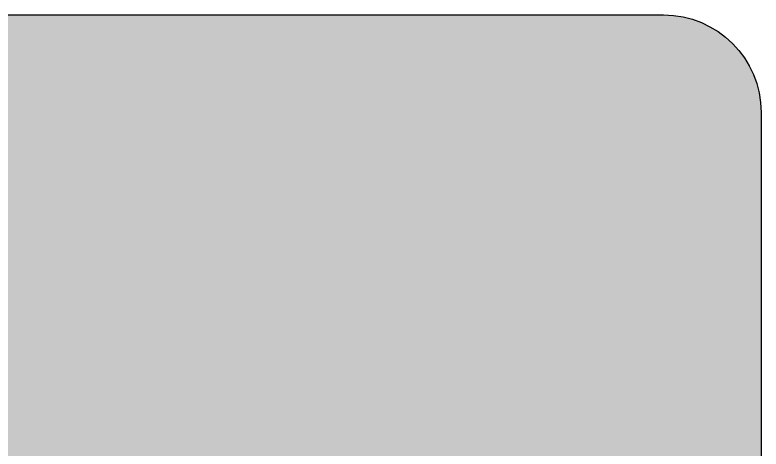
# Model space of a CAD drawing. Header units: millimetres. Extents: x 4906 to 5011, y 3241 to 3334.
# Drawn here: x 4972.64 to 5010.85, y 3312.1 to 3334.35 of the extents above; entities that cross this region are included whole.
import ezdxf

# ---------------------------------------------------------------- set-up
doc = ezdxf.new("R2010")
doc.units = ezdxf.units.MM
doc.layers.add('DIM', color=1, linetype='Continuous')
doc.layers.add('L18', color=4, linetype='Continuous')
doc.layers.add('GSCOLORFILL', color=7, linetype='Continuous', lineweight=0)

# ---------------------------------------------------------------- blocks, each defined once
blk = doc.blocks.new('*U322')
at = {"layer": 'GSCOLORFILL', "true_color": 0xf5f5f5, "transparency": 33554687}
blk.add_hatch(color=7, dxfattribs=at).paths.add_polyline_path([(-950.00000000001, -874.9999999999995), (950.0000000000091, -874.9999999999995, 0.414213562373095), (1050.000000000009, -774.9999999999995), (1050.000000000009, 775, 0.414213562373095), (950.0000000000091, 875), (-950.00000000001, 875, 0.414213562373095), (-1050.00000000001, 775), (-1050.00000000001, -775, 0.414213562373095)])
at = {"layer": 'GSCOLORFILL', "color": 7, "linetype": 'Continuous', "true_color": 0xf5f5f5, "transparency": 33554687}
for points in [[(-950.00000000001, -874.9999999999995), (950.0000000000091, -874.9999999999995, 0.414213562373095), (1050.000000000009, -774.9999999999995), (1050.000000000009, 775, 0.414213562373095), (950.0000000000091, 875), (-950.00000000001, 875, 0.414213562373095), (-1050.00000000001, 775), (-1050.00000000001, -775, 0.414213562373095), (-950.0000000000105, -875)], [(-950.00000000001, -874.9999999999995), (950.0000000000091, -874.9999999999995, 0.414213562373095), (1050.000000000009, -774.9999999999995), (1050.000000000009, 775, 0.414213562373095), (950.0000000000091, 875), (-950.00000000001, 875, 0.414213562373095), (-1050.00000000001, 775), (-1050.00000000001, -774.9999999999995, 0.414213562373095), (-950.0000000000105, -874.9999999999995)]]:
    blk.add_lwpolyline(points, format="xyb", close=True, dxfattribs=at).dxf.unprotected_set("ltscale", 0)
blk = doc.blocks.new('*U321')
at = {"layer": 'GSCOLORFILL'}
h = blk.add_hatch(color=0, dxfattribs=at)
h.dxf.hatch_style = 1
edge = h.paths.add_edge_path()
edge.add_line((335.829740770729, 99.56483007692626), (335.8297407707291, 100.8261936208934))
edge.add_line((335.8297407707291, 100.8261936208934), (356.6946273163695, 109))
edge.add_line((356.6946273163695, 109), (356.6946273163694, 12.72371505079244))
edge.add_line((356.6946273163694, 12.72371505079243), (364.432646037569, 10.37634051914513))
edge.add_line((364.432646037569, 10.37634051914513), (364.432646037569, 9.335095053835142))
edge.add_line((364.432646037569, 9.335095053835142), (345.0451167702184, 3.68185905805492))
edge.add_line((345.0451167702184, 3.68185905805492), (345.0445515735159, 13.85342270201608))
edge.add_line((345.0445515735159, 13.85342270201608), (344.7378706178807, 13.85342270201608))
edge.add_arc((323.936899223252, 29.84052656204464), 26.23486041113051, 214.5805054544581, 322.4550254018019, ccw=False)
edge.add_arc((335.1555957761838, 37.57415459787999), 39.86087064683124, 166.3392732600543, 214.580505454458, ccw=False)
edge.add_arc((327.157780398803, 39.51800493731676), 31.63022031087381, 67.6716014199502, 166.3392732600545, ccw=False)
edge.add_line((339.1745658034828, 68.77663965345296), (345.0451155252289, 66.36555188746031))
edge.add_line((345.0451155252289, 66.36555188746031), (345.0451155252289, 92.50449974620165))
edge.add_arc((338.0950671351653, 92.50449974620162), 6.950048390063614, 2.343068573792211e-13, 87.39441480805327)
edge.add_line((338.4110188894925, 99.44736278050982), (335.829740770729, 99.56483007692626))
edge = h.paths.add_edge_path(flags=16)
edge.add_arc((327.7305878491546, 50.4605971134559), 17.62733912030075, 6.928629382726443e-14, 158.3082415083877)
edge.add_arc((353.9246815655703, 40.04106543032816), 45.81771311782109, 158.3082415083875, 203.7643142307805)
edge.add_arc((329.7281204505928, 29.38710752167261), 19.37947586738696, 203.7643142307806, 323.7566643220195)
edge.add_line((345.3579269694553, 17.92965435451729), (345.3579269694553, 50.46059711345593))
h = blk.add_hatch(color=0, dxfattribs=at)
h.dxf.hatch_style = 1
edge = h.paths.add_edge_path()
edge.add_arc((397.1176721224077, 19.19954871645797), 12.6991146983293, 274.7349512900495, 419.966765136819)
edge.add_line((403.473607736997, 30.19361969060208), (386.3286123401172, 40.10555195948414))
edge.add_arc((394.3132379899967, 53.91682167959427), 15.95322594494118, 116.4194307783437, 239.9667651368191, ccw=False)
edge.add_arc((398.9209863381676, 44.64247145869382), 26.30913811432481, 73.05953499353421, 116.41943077834361, ccw=False)
edge.add_line((406.5868869196592, 69.81000444453305), (417.8992917870868, 66.36430433955753))
edge.add_line((417.8992917870868, 66.36430433955753), (417.8992917870868, 50.62875757712536))
edge.add_line((417.8992917870868, 50.62875757712536), (415.5521580831793, 50.62875757712536))
edge.add_line((415.5521580831793, 50.62875757712536), (413.6415140610758, 56.44682780194788))
edge.add_arc((397.5579056795357, 51.16499911639239), 16.92867900440858, 18.18008915757302, 90.99247550462918)
edge.add_arc((397.4312561872454, 58.47576453790521), 9.616816646412163, 90.9924755046291, 242.0943570300515)
edge.add_line((392.9304239277982, 49.97719575351397), (411.0321005587003, 40.39056861694468))
edge.add_arc((402.2627533576737, 23.83209763067266), 18.73724664232624, -64.51169991743552, 62.09435703005181, ccw=False)
edge.add_arc((395.9885148801931, 36.99322788666312), 33.31741872935752, 237.66616500811182, 295.48830008256436, ccw=False)
edge.add_line((378.1686464832734, 8.841803746776215), (378.1686464832734, 25.93794374233023))
edge.add_line((378.1686464832734, 25.93794374233023), (379.9942489343638, 25.93794374233023))
edge.add_line((379.9942489343638, 25.93794374233023), (383.1569208619388, 16.44703865309848))
edge.add_arc((396.9645515050232, 21.04818105317939), 14.55407761974855, 198.4297159150057, 274.7349512900495)
h = blk.add_hatch(color=0, dxfattribs=at)
h.dxf.hatch_style = 1
edge = h.paths.add_edge_path()
edge.add_arc((321.0205736924872, -40.24946154077649), 3.579778977775206, 201.5193136146733, 270)
edge.add_line((321.0205736924872, -43.82924051855169), (321.0205736924872, -44.92924051855171))
edge.add_line((321.0205736924872, -44.92924051855171), (308.5017848463868, -44.92924051855169))
edge.add_line((308.5017848463868, -44.92924051855169), (308.5017848463868, -43.8292405185517))
edge.add_line((308.5017848463868, -43.8292405185517), (310.7207187047363, -43.8292405185517))
edge.add_arc((310.7207187047363, -42.02924051855172), 1.799999999999983, 270, 379.309863259197)
edge.add_line((312.4194579780924, -41.43402217108785), (309.1966436258926, -32.23618521907743))
edge.add_line((309.1966436258926, -32.23618521907743), (297.7209845597939, -32.23618521907743))
edge.add_line((297.7209845597939, -32.23618521907743), (294.5159708106989, -41.05867325630685))
edge.add_arc((296.298592237858, -41.70625998687155), 1.896604261877047, 160.0350421255638, 257.2794096895697)
edge.add_arc((298.3294860072629, -32.70955001673995), 11.11969050181174, 257.2794096895703, 270)
edge.add_line((298.3294860072629, -43.8292405185517), (298.3294860072629, -44.92924051855172))
edge.add_line((298.3294860072629, -44.92924051855172), (289.6358830069299, -44.92924051855169))
edge.add_line((289.6358830069299, -44.92924051855169), (289.6358830069299, -43.8292405185517))
edge.add_arc((289.6358830069299, -40.71791555735542), 3.111324961196281, 270, 338.9277826886154)
edge.add_line((292.539147406026, -41.83657495283904), (302.5024693652488, -15.978697159359))
edge.add_line((302.5024693652488, -15.978697159359), (301.6342712578458, -14.5018036846448))
edge.add_arc((296.5319560696845, -5.822245478890296), 10.06818508602329, 300.4493224376444, 319.6508203123592)
edge.add_line((304.2050495862426, -12.34083327170059), (305.5458732615942, -10.76253659499784))
edge.add_line((305.5458732615942, -10.76253659499784), (317.6903268861135, -41.56257758224396))
h.paths.add_polyline_path([(303.3005831156958, -17.40878478814624), (298.2427235022694, -30.93235419576379), (308.6751667750894, -30.93235419576379)], flags=16)
h = blk.add_hatch(color=0, dxfattribs=at)
h.dxf.hatch_style = 1
edge = h.paths.add_edge_path()
edge.add_arc((340.1648829939338, -40.82924051855172), 2.999999999999972, 180.1020190775669, 270)
edge.add_line((340.1648829939338, -43.82924051855171), (346.5687793624094, -43.82924051855172))
edge.add_arc((346.5687793624094, -34.7292405185517), 9.100000000000023, 269.9999999999996, 327.0056812409668)
edge.add_line((354.2011729334564, -39.68469896118251), (357.7956093797118, -34.14855050155124))
edge.add_line((357.7956093797118, -34.14855050155124), (358.7517920209486, -34.14855050155124))
edge.add_line((358.7517920209486, -34.14855050155124), (356.0567691072244, -44.92924051855172))
edge.add_line((356.0567691072244, -44.92924051855172), (328.4100464816218, -44.92924051855172))
edge.add_line((328.4100464816218, -44.92924051855172), (328.4100464816218, -43.82924051855171))
edge.add_line((328.4100464816218, -43.82924051855171), (329.7219571448057, -43.82924051855171))
edge.add_arc((329.7219571448057, -41.32924051855166), 2.500000000000043, 269.9999999999987, 360.01426412308)
edge.add_line((332.221957067332, -41.32861812877645), (332.2153976752617, -14.98101358982382))
edge.add_arc((329.9153977465376, -14.98158618841706), 2.300000000000008, 0.01426412308104994, 90)
edge.add_line((329.9153977465376, -12.68158618841706), (328.5841698537121, -12.68158618841706))
edge.add_line((328.5841698537121, -12.68158618841706), (328.5841698537121, -11.63158618841707))
edge.add_line((328.5841698537121, -11.63158618841707), (341.7116360402566, -11.63158618841707))
edge.add_line((341.7116360402566, -11.63158618841707), (341.7116360402566, -12.68158618841706))
edge.add_line((341.7116360402566, -12.68158618841706), (339.9197493866542, -12.68158618841706))
edge.add_arc((339.9197493866542, -15.48158618841706), 2.800000000000001, 90, 180.1020190775671)
edge.add_line((337.1197538252484, -15.48657177843216), (337.1648877495705, -40.83458222213931))
h = blk.add_hatch(color=0, dxfattribs=at)
h.dxf.hatch_style = 1
edge = h.paths.add_edge_path()
edge.add_line((377.3011524490086, -15.17970119832641), (377.281437215682, -41.32735552846106))
edge.add_arc((379.7814365050444, -41.32924051855169), 2.500000000000022, 179.9567992052596, 270)
edge.add_line((379.7814365050444, -43.82924051855171), (381.7905280882498, -43.82924051855171))
edge.add_line((381.7905280882498, -43.82924051855171), (381.7905280882498, -44.92924051855172))
edge.add_line((381.7905280882498, -44.92924051855172), (368.0545276425452, -44.92924051855172))
edge.add_line((368.0545276425452, -44.92924051855172), (368.0545276425452, -43.82924051855171))
edge.add_line((368.0545276425452, -43.82924051855171), (369.8699004833788, -43.82924051855171))
edge.add_arc((369.8699004833788, -41.3292405185517), 2.500000000000014, 270, 359.9569390636947)
edge.add_line((372.369899777335, -41.33111940616862), (372.3897016084766, -14.98331476502462))
edge.add_arc((370.0897022580369, -14.98158618841708), 2.300000000000019, 359.9569390636952, 450)
edge.add_line((370.0897022580369, -12.68158618841706), (368.0545276425452, -12.68158618841706))
edge.add_line((368.0545276425452, -12.68158618841706), (368.0545276425452, -11.63158618841707))
edge.add_line((368.0545276425452, -11.63158618841707), (381.7905280882498, -11.63158618841707))
edge.add_line((381.7905280882498, -11.63158618841707), (381.7905280882499, -12.68158618841706))
edge.add_line((381.7905280882499, -12.68158618841706), (379.8011517383711, -12.68158618841706))
edge.add_arc((379.8011517383709, -15.18158618841712), 2.500000000000064, 89.9999999999974, 179.9567992052578)
h = blk.add_hatch(color=0, dxfattribs=at)
h.dxf.hatch_style = 1
edge = h.paths.add_edge_path()
edge.add_arc((420.9999999999999, -40.24946154077649), 3.579778977775206, 201.5193136146733, 270)
edge.add_line((420.9999999999999, -43.82924051855169), (421, -44.92924051855171))
edge.add_line((421, -44.92924051855171), (408.4812111538996, -44.92924051855169))
edge.add_line((408.4812111538996, -44.92924051855169), (408.4812111538996, -43.8292405185517))
edge.add_line((408.4812111538996, -43.8292405185517), (410.7001450122491, -43.8292405185517))
edge.add_arc((410.7001450122491, -42.02924051855172), 1.799999999999983, 270, 379.309863259197)
edge.add_line((412.3988842856052, -41.43402217108785), (409.1760699334054, -32.23618521907743))
edge.add_line((409.1760699334054, -32.23618521907743), (397.7004108673066, -32.23618521907743))
edge.add_line((397.7004108673066, -32.23618521907743), (394.4953971182117, -41.05867325630685))
edge.add_arc((396.2780185453707, -41.70625998687155), 1.896604261877047, 160.0350421255638, 257.2794096895697)
edge.add_arc((398.3089123147757, -32.70955001673995), 11.11969050181174, 257.2794096895703, 270)
edge.add_line((398.3089123147757, -43.8292405185517), (398.3089123147757, -44.92924051855172))
edge.add_line((398.3089123147757, -44.92924051855172), (389.6153093144426, -44.92924051855169))
edge.add_line((389.6153093144426, -44.92924051855169), (389.6153093144426, -43.8292405185517))
edge.add_arc((389.6153093144426, -40.71791555735542), 3.111324961196281, 270, 338.9277826886154)
edge.add_line((392.5185737135388, -41.83657495283904), (402.4818956727616, -15.978697159359))
edge.add_line((402.4818956727616, -15.978697159359), (401.6136975653586, -14.5018036846448))
edge.add_arc((396.5113823771973, -5.822245478890296), 10.06818508602329, 300.4493224376444, 319.6508203123592)
edge.add_line((404.1844758937554, -12.34083327170059), (405.5252995691069, -10.76253659499784))
edge.add_line((405.5252995691069, -10.76253659499784), (417.6697531936263, -41.56257758224396))
h.paths.add_polyline_path([(403.2800094232086, -17.40878478814624), (398.2221498097821, -30.93235419576379), (408.6545930826022, -30.93235419576379)], flags=16)

msp = doc.modelspace()

# ---------------------------------------------------------------- linework, layer by layer
at = {"layer": 'L18'}
msp.add_lwpolyline([(4910.850958860782, 3334.350439407064), (5005.850958860783, 3334.350439407064, -0.414213562373095), (5010.850958860783, 3329.350439407064), (5010.850958860783, 3251.850439407064, -0.414213562373095), (5005.850958860783, 3246.850439407064), (4910.850958860782, 3246.850439407064, -0.414213562373095), (4905.850958860782, 3251.850439407064), (4905.850958860782, 3329.350439407064, -0.414213562373095)], format="xyb", close=True, dxfattribs=at)

# ---------------------------------------------------------------- block references
at = {"layer": 'DIM', "xscale": 0.05, "yscale": 0.05, "zscale": 0.05}
msp.add_blockref('*U322', (4958.350958860783, 3290.600439407064), dxfattribs=at)
at = {"layer": 'DIM', "color": 28, "true_color": 0x0a0a0a, "xscale": 0.05, "yscale": 0.05, "zscale": 0.05}
msp.add_blockref('*U321', (4958.350958860782, 3321.400439407064), dxfattribs=at)

doc.saveas('drawing.dxf')
